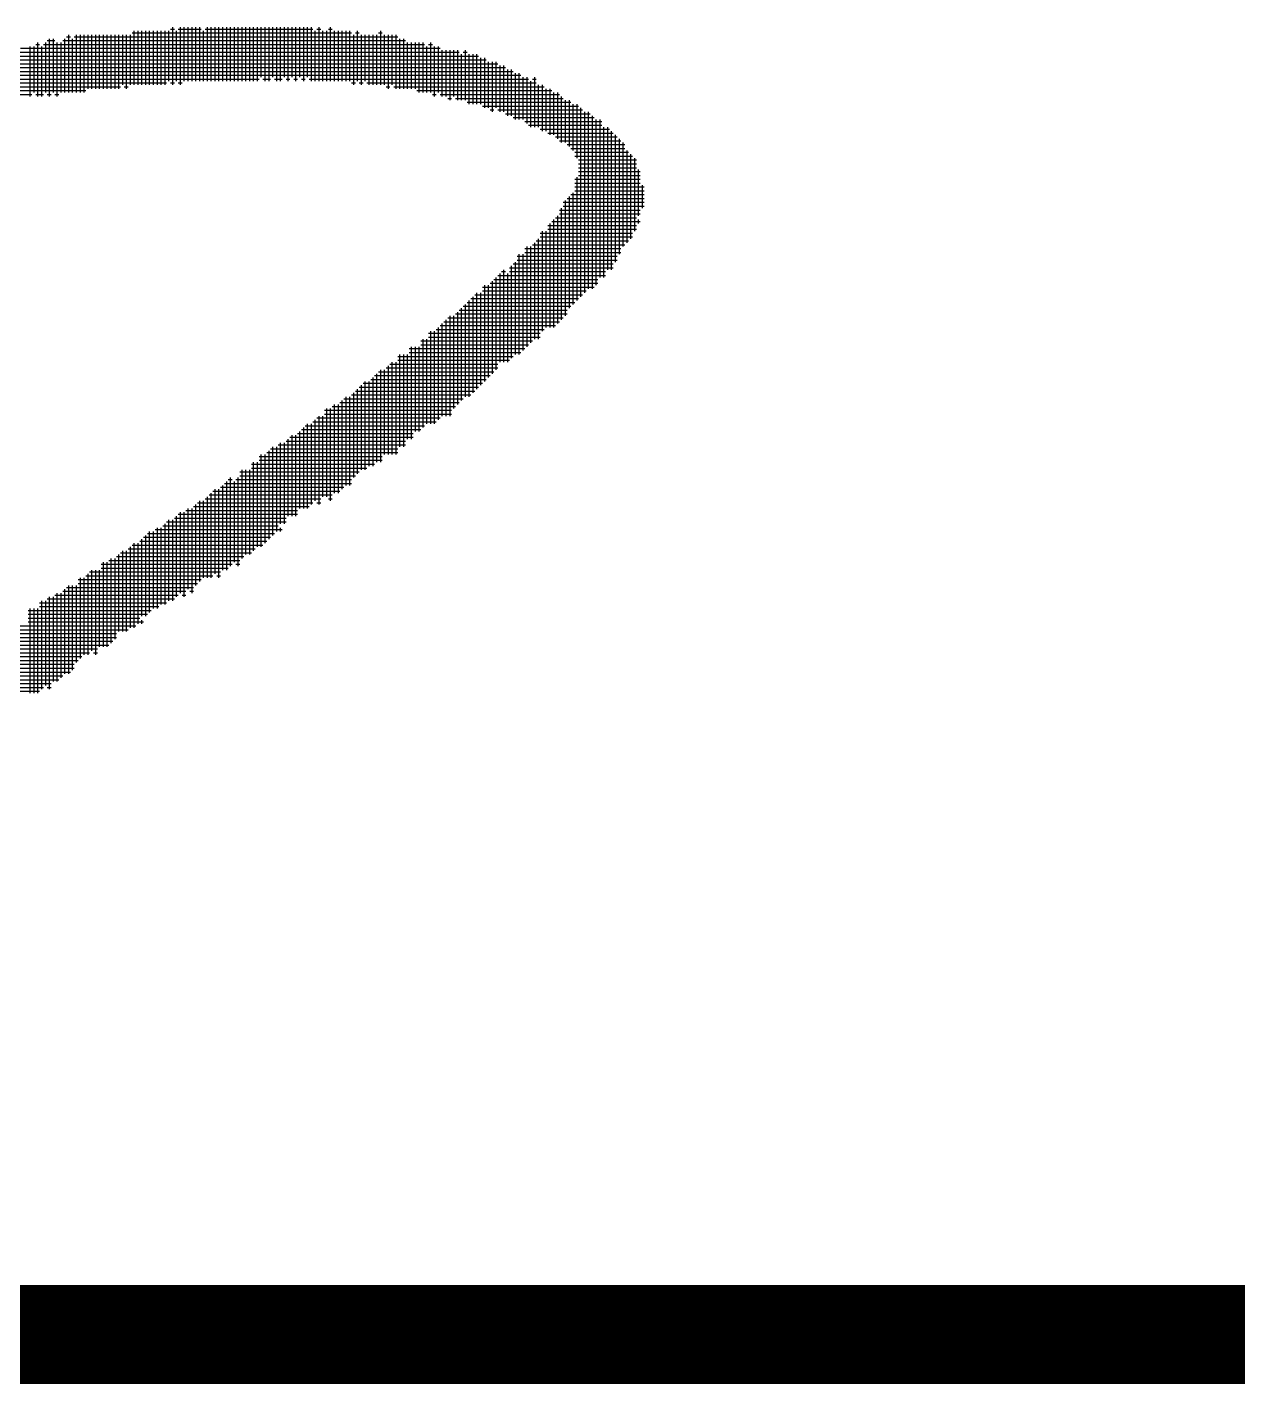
# Model space of a CAD drawing. Header units: feet. Extents: x 0 to 1079770, y 0 to 240000.
# Drawn here: x 973036 to 974014, y 12760 to 13856 of the extents above; entities that cross this region are included whole.
import ezdxf
from ezdxf.enums import TextEntityAlignment as Align

# ---------------------------------------------------------------- set-up
doc = ezdxf.new("R2010")
doc.units = ezdxf.units.FT
doc.header["$LTSCALE"] = 2200
doc.header["$MEASUREMENT"] = 0
for name, color, linetype in [('CX-BORD-LIN1', 4, 'CONTINUOUS'), ('CX-BORD-LIN2', 3, 'CONTINUOUS'), ('CX-BORD-TEX2', 7, 'CONTINUOUS'), ('CX-BORD-TEX3', 6, 'CONTINUOUS'), ('CX-MISC', 2, 'CONTINUOUS')]:
    doc.layers.add(name, color=color, linetype=linetype)
doc.styles.add('TB_TEXT', font='')
doc.styles.add('TB_WBTXT', font='')
doc.styles.add('TB_WMTXT', font='')
doc.styles.get('TB_TEXT').set_extended_font_data('DotumChe')
doc.styles.get('TB_WBTXT').set_extended_font_data('Dotum')
doc.styles.get('TB_WMTXT').set_extended_font_data('DotumChe')

# ---------------------------------------------------------------- blocks, each defined once
blk = doc.blocks.new('CXBLKA1-KHCA-1')
at = {"layer": 'CX-BORD-LIN1', "const_width": 0.2}
blk.add_lwpolyline([(558, 6), (270, 6)], dxfattribs=at)
at = {"layer": 'CX-BORD-LIN1', "style": 'TB_TEXT'}
for tag, p in [('TR_RCON5', (342.3033, 33)), ('TR_RCON4', (342.3033, 27)), ('TR_RCON3', (342.3033, 21)), ('TR_RCON2', (342.3033, 15)), ('TR_RCON1', (342.3033, 9))]:
    blk.add_attdef(tag, text='', height=3.5, dxfattribs=at).set_placement(p, align=Align.MIDDLE_LEFT)
for tag, height, p in [('TR_DGN5', 3.5, (451.1185, 33)), ('TR_CHK5', 3.5, (491.1185, 33)), ('TR_RDAT5', 3.5, (317.5, 33)), ('TR_APP5', 3.5, (531.1185, 33)), ('TR_RNUM5', 3, (285.1051, 32.6366)), ('TR_DGN4', 3.5, (451.1185, 27)), ('TR_CHK4', 3.5, (491.1185, 27)), ('TR_RDAT4', 3.5, (317.5, 27)), ('TR_APP4', 3.5, (531.1185, 27)), ('TR_RNUM4', 3, (285.1051, 26.6366)), ('TR_DGN3', 3.5, (451.1185, 21)), ('TR_CHK3', 3.5, (491.1185, 21)), ('TR_RDAT3', 3.5, (317.5, 21)), ('TR_APP3', 3.5, (531.1185, 21)), ('TR_RNUM3', 3, (285.1051, 20.6366)), ('TR_DGN2', 3.5, (451.1185, 15)), ('TR_CHK2', 3.5, (491.1185, 15)), ('TR_RDAT2', 3.5, (317.5, 15)), ('TR_APP2', 3.5, (531.1185, 15)), ('TR_RNUM2', 3, (285.1051, 14.6366)), ('TR_DGN1', 3.5, (451.1185, 9)), ('TR_CHK1', 3.5, (491.1185, 9)), ('TR_RDAT1', 3.5, (317.5, 9)), ('TR_APP1', 3.5, (531.1185, 9)), ('TR_RNUM1', 3, (285.1051, 8.6366))]:
    blk.add_attdef(tag, text='', height=height, dxfattribs=at).set_placement(p, align=Align.MIDDLE_CENTER)
at = {"layer": 'CX-BORD-LIN2', "style": 'TB_TEXT'}
blk.add_attdef('TD_VERSION', text='', height=3, rotation=90, dxfattribs=at).set_placement((800.5, 48.0149), align=Align.MIDDLE_CENTER)
at = {"layer": 'CX-BORD-TEX2', "style": 'TB_WMTXT'}
for tag, height, p in [('TB_CNAME', 5, (15.3448, 531.8324)), ('TB_CSCOP', 4, (16.6346, 523.8324))]:
    blk.add_attdef(tag, text='', height=height, dxfattribs=at).set_placement(p, align=Align.BOTTOM_LEFT)
at = {"layer": 'CX-BORD-TEX2', "style": 'TB_WBTXT'}
for tag, height, p in [('TB_MTITIL', 10, (398, 533.3264)), ('TB_STITL', 7, (398, 518.3264))]:
    blk.add_attdef(tag, text='', height=height, dxfattribs=at).set_placement(p, align=Align.MIDDLE_CENTER)
at = {"layer": 'CX-BORD-TEX3', "style": 'TB_TEXT'}
for tag, height, p in [('TD_LNDST', 4.5, (215, 31.5)), ('TD_DSECT', 4.5, (605.5, 31.5)), ('TD_DDIST', 4.5, (654.5, 31.5)), ('TD_DNAME_TOP', 4.5, (755, 27.957)), ('TD_CSECT', 4.5, (605.5, 22.5)), ('TD_CDIST', 4.5, (654.5, 22.5)), ('TD_DNAME_MAIN', 4.5, (755, 21.4731)), ('TD_DNAME_BOT', 3, (755, 15.2489)), ('TD_HSCAL', 4.5, (620.8841, 13.7484)), ('TD_VSCAL', 4.5, (656.8615, 13.7484)), ('TD_CCOMP', 4.5, (215, 13.5927)), ('TD_CSTEP', 4.5, (250.744, 5.125)), ('TD_FIELD', 4.5, (180, 5.125)), ('TD_DWGNO', 4.5, (755, 5.0017)), ('TD_DWGCODE', 4.5, (637, 4.7908))]:
    blk.add_attdef(tag, text='', height=height, dxfattribs=at).set_placement(p, align=Align.MIDDLE_CENTER)
for tag, height, width, p in [('TD_DCOMP', 4.5, 0.95, (215, 22.5875)), ('TD_CNAME', 5, 0.78, (65, 7.5956))]:
    blk.add_attdef(tag, text='', height=height, dxfattribs=dict(at, width=width)).set_placement(p, align=Align.MIDDLE_CENTER)

msp = doc.modelspace()

# ---------------------------------------------------------------- linework, layer by layer
at = {"layer": 'CX-MISC'}
for p, q in [((973152.1, 13854.5), (973155.2, 13854.5)), ((973153.6, 13856.1), (973153.6, 13809.4)), ((973158.3, 13854.5), (973176.9, 13854.5)), ((973159.8, 13856.1), (973159.8, 13809.4)), ((973162.9, 13856.1), (973162.9, 13812.5)), ((973166.1, 13856.1), (973166.1, 13812.5)), ((973169.2, 13856.1), (973169.2, 13812.5)), ((973172.3, 13856.1), (973172.3, 13812.5)), ((973175.4, 13856.1), (973175.4, 13812.5)), ((973180, 13854.5), (973267.1, 13854.5)), ((973181.6, 13856.1), (973181.6, 13812.5)), ((973184.7, 13856.1), (973184.7, 13812.5)), ((973187.8, 13856.1), (973187.8, 13812.5)), ((973190.9, 13856.1), (973190.9, 13812.5)), ((973194, 13856.1), (973194, 13812.5)), ((973197.2, 13856.1), (973197.2, 13812.5)), ((973200.3, 13856.1), (973200.3, 13812.5)), ((973203.4, 13856.1), (973203.4, 13812.5)), ((973206.5, 13856.1), (973206.5, 13812.5)), ((973209.6, 13856.1), (973209.6, 13812.5)), ((973212.7, 13856.1), (973212.7, 13812.5)), ((973215.8, 13856.1), (973215.8, 13812.5)), ((973218.9, 13856.1), (973218.9, 13812.5)), ((973222, 13856.1), (973222, 13812.5)), ((973225.1, 13856.1), (973225.1, 13815.6)), ((973228.3, 13856.1), (973228.3, 13812.5)), ((973231.4, 13856.1), (973231.4, 13812.5)), ((973234.5, 13856.1), (973234.5, 13815.6)), ((973237.6, 13856.1), (973237.6, 13812.5)), ((973240.7, 13856.1), (973240.7, 13812.5)), ((973243.8, 13856.1), (973243.8, 13815.6)), ((973246.9, 13856.1), (973246.9, 13812.5)), ((973250, 13856.1), (973250, 13815.6)), ((973253.1, 13856.1), (973253.1, 13812.5)), ((973256.3, 13856.1), (973256.3, 13815.6)), ((973259.4, 13856.1), (973259.4, 13812.5)), ((973262.5, 13856.1), (973262.5, 13815.6)), ((973265.6, 13856.1), (973265.6, 13812.5)), ((973270.2, 13854.5), (973273.4, 13854.5)), ((973271.8, 13856.1), (973271.8, 13812.5)), ((973279.6, 13854.5), (973282.7, 13854.5)), ((973281.1, 13856.1), (973281.1, 13812.5)), ((973044.7, 13843.6), (973044.7, 13800.1)), ((973051, 13843.6), (973051, 13803.2)), ((973052.5, 13845.2), (973058.7, 13845.2)), ((973054.1, 13846.7), (973054.1, 13800.1)), ((973057.2, 13846.7), (973057.2, 13803.2)), ((973060.3, 13843.6), (973060.3, 13800.1)), ((973063.4, 13843.6), (973063.4, 13803.2)), ((973065, 13845.2), (973341.8, 13845.2)), ((973066.5, 13846.7), (973066.5, 13803.2)), ((973068.1, 13848.3), (973071.2, 13848.3)), ((973069.6, 13849.9), (973069.6, 13803.2)), ((973072.7, 13846.7), (973072.7, 13803.2)), ((973074.3, 13848.3), (973335.6, 13848.3)), ((973075.8, 13849.9), (973075.8, 13803.2)), ((973079, 13849.9), (973079, 13803.2)), ((973082.1, 13849.9), (973082.1, 13803.2)), ((973085.2, 13849.9), (973085.2, 13806.3)), ((973088.3, 13849.9), (973088.3, 13806.3)), ((973091.4, 13849.9), (973091.4, 13806.3)), ((973094.5, 13849.9), (973094.5, 13806.3)), ((973097.6, 13849.9), (973097.6, 13806.3)), ((973100.7, 13849.9), (973100.7, 13806.3)), ((973103.8, 13849.9), (973103.8, 13806.3)), ((973107, 13849.9), (973107, 13806.3)), ((973110.1, 13849.9), (973110.1, 13806.3)), ((973113.2, 13849.9), (973113.2, 13809.4)), ((973116.3, 13849.9), (973116.3, 13806.3)), ((973119.4, 13849.9), (973119.4, 13809.4)), ((973121, 13851.4), (973298.2, 13851.4)), ((973122.5, 13853), (973122.5, 13809.4)), ((973125.6, 13853), (973125.6, 13809.4)), ((973128.7, 13853), (973128.7, 13809.4)), ((973131.8, 13853), (973131.8, 13809.4)), ((973134.9, 13853), (973134.9, 13809.4)), ((973138.1, 13853), (973138.1, 13809.4)), ((973141.2, 13853), (973141.2, 13809.4)), ((973144.3, 13853), (973144.3, 13809.4)), ((973147.4, 13853), (973147.4, 13809.4)), ((973150.5, 13853), (973150.5, 13812.5)), ((973156.7, 13853), (973156.7, 13812.5)), ((973178.5, 13853), (973178.5, 13812.5)), ((973268.7, 13853), (973268.7, 13812.5)), ((973274.9, 13853), (973274.9, 13812.5)), ((973278, 13853), (973278, 13812.5)), ((973284.2, 13853), (973284.2, 13812.5)), ((973287.4, 13853), (973287.4, 13812.5)), ((973290.5, 13853), (973290.5, 13812.5)), ((973293.6, 13853), (973293.6, 13812.5)), ((973296.7, 13853), (973296.7, 13812.5)), ((973299.8, 13849.9), (973299.8, 13809.4)), ((973301.4, 13851.4), (973304.5, 13851.4)), ((973302.9, 13853), (973302.9, 13812.5)), ((973306, 13849.9), (973306, 13809.4)), ((973309.1, 13849.9), (973309.1, 13812.5)), ((973312.2, 13849.9), (973312.2, 13809.4)), ((973315.4, 13849.9), (973315.4, 13809.4)), ((973318.5, 13849.9), (973318.5, 13809.4)), ((973320, 13851.4), (973323.1, 13851.4)), ((973321.6, 13853), (973321.6, 13809.4)), ((973324.7, 13849.9), (973324.7, 13809.4)), ((973327.8, 13849.9), (973327.8, 13806.3)), ((973330.9, 13849.9), (973330.9, 13809.4)), ((973334, 13849.9), (973334, 13806.3)), ((973337.1, 13846.7), (973337.1, 13806.3)), ((973340.2, 13846.7), (973340.2, 13806.3)), ((973343.3, 13843.6), (973343.3, 13806.3)), ((973346.5, 13843.6), (973346.5, 13806.3)), ((973349.6, 13843.6), (973349.6, 13806.3)), ((973352.7, 13843.6), (973352.7, 13803.2)), ((973355.8, 13843.6), (973355.8, 13803.2)), ((973362, 13843.6), (973362, 13803.2)), ((972962.3, 13832.7), (973400.9, 13832.7)), ((972981, 13835.9), (973385.3, 13835.9)), ((973030.7, 13839), (973369.8, 13839)), ((973038.5, 13840.5), (973038.5, 13800.1)), ((973041.6, 13840.5), (973041.6, 13803.2)), ((973043.2, 13842.1), (973046.3, 13842.1)), ((973047.9, 13840.5), (973047.9, 13800.1)), ((973049.4, 13842.1), (973357.3, 13842.1)), ((973358.9, 13840.5), (973358.9, 13803.2)), ((973360.5, 13842.1), (973363.6, 13842.1)), ((973365.1, 13840.5), (973365.1, 13800.1)), ((973368.2, 13840.5), (973368.2, 13803.2)), ((973371.3, 13837.4), (973371.3, 13800.1)), ((973374.4, 13837.4), (973374.4, 13800.1)), ((973377.6, 13837.4), (973377.6, 13797)), ((973380.7, 13837.4), (973380.7, 13800.1)), ((973383.8, 13837.4), (973383.8, 13797)), ((973386.9, 13834.3), (973386.9, 13797)), ((973388.4, 13835.9), (973391.6, 13835.9)), ((973390, 13837.4), (973390, 13797)), ((973393.1, 13834.3), (973393.1, 13793.9)), ((973396.2, 13834.3), (973396.2, 13793.9)), ((973399.3, 13834.3), (973399.3, 13793.9)), ((972912.6, 13823.4), (973422.7, 13823.4)), ((972925, 13826.5), (973416.4, 13826.5)), ((972946.8, 13829.6), (973407.1, 13829.6)), ((973402.4, 13831.2), (973402.4, 13793.9)), ((973405.6, 13831.2), (973405.6, 13790.8)), ((973408.7, 13828.1), (973408.7, 13790.8)), ((973411.8, 13828.1), (973411.8, 13787.6)), ((973414.9, 13828.1), (973414.9, 13790.8)), ((973418, 13825), (973418, 13787.6)), ((973421.1, 13825), (973421.1, 13787.6)), ((973424.2, 13821.9), (973424.2, 13784.5)), ((973427.3, 13821.9), (973427.3, 13784.5)), ((972865.9, 13814.1), (973223.6, 13814.1)), ((972865.9, 13811), (973148.9, 13811)), ((972878.3, 13817.2), (973435.1, 13817.2)), ((972903.2, 13820.3), (973428.9, 13820.3)), ((973152.1, 13811), (973155.2, 13811)), ((973158.3, 13811), (973161.4, 13811)), ((973226.7, 13814.1), (973232.9, 13814.1)), ((973236, 13814.1), (973242.3, 13814.1)), ((973245.4, 13814.1), (973248.5, 13814.1)), ((973251.6, 13814.1), (973254.7, 13814.1)), ((973257.8, 13814.1), (973260.9, 13814.1)), ((973264, 13814.1), (973441.3, 13814.1)), ((973298.2, 13811), (973301.4, 13811)), ((973304.5, 13811), (973307.6, 13811)), ((973310.7, 13811), (973447.5, 13811)), ((973430.4, 13818.8), (973430.4, 13781.4)), ((973433.5, 13818.8), (973433.5, 13781.4)), ((973436.7, 13815.6), (973436.7, 13781.4)), ((973439.8, 13815.6), (973439.8, 13778.3)), ((973442.9, 13812.5), (973442.9, 13775.2)), ((973444.4, 13814.1), (973447.5, 13814.1)), ((973446, 13815.6), (973446, 13775.2)), ((972816.1, 13801.6), (973040.1, 13801.6)), ((972831.7, 13804.8), (973083.6, 13804.8)), ((972850.3, 13807.9), (973111.6, 13807.9)), ((973043.2, 13801.6), (973049.4, 13801.6)), ((973052.5, 13801.6), (973055.6, 13801.6)), ((973058.7, 13801.6), (973061.9, 13801.6)), ((973114.7, 13807.9), (973117.8, 13807.9)), ((973326.2, 13807.9), (973329.3, 13807.9)), ((973332.5, 13807.9), (973453.8, 13807.9)), ((973351.1, 13804.8), (973460, 13804.8)), ((973363.6, 13801.6), (973366.7, 13801.6)), ((973369.8, 13801.6), (973466.2, 13801.6)), ((973449.1, 13809.4), (973449.1, 13775.2)), ((973452.2, 13809.4), (973452.2, 13772.1)), ((973455.3, 13806.3), (973455.3, 13772.1)), ((973458.4, 13806.3), (973458.4, 13769)), ((973461.5, 13803.2), (973461.5, 13769)), ((973464.6, 13803.2), (973464.6, 13765.9)), ((973467.8, 13800.1), (973467.8, 13762.8)), ((973376, 13798.5), (973379.1, 13798.5)), ((973382.2, 13798.5), (973469.3, 13798.5)), ((973391.6, 13795.4), (973475.5, 13795.4)), ((973404, 13792.3), (973481.8, 13792.3)), ((973410.2, 13789.2), (973413.3, 13789.2)), ((973416.4, 13789.2), (973484.9, 13789.2)), ((973470.9, 13797), (973470.9, 13762.8)), ((973474, 13797), (973474, 13759.7)), ((973477.1, 13793.9), (973477.1, 13756.5)), ((973480.2, 13793.9), (973480.2, 13750.3)), ((973483.3, 13790.8), (973483.3, 13638.3)), ((973422.7, 13786.1), (973491.1, 13786.1)), ((973428.9, 13783), (973494.2, 13783)), ((973438.2, 13779.9), (973500.4, 13779.9)), ((973486.4, 13787.6), (973486.4, 13641.5)), ((973489.5, 13787.6), (973489.5, 13644.6)), ((973492.6, 13784.5), (973492.6, 13644.6)), ((973495.8, 13781.4), (973495.8, 13647.7)), ((973498.9, 13781.4), (973498.9, 13653.9)), ((973441.3, 13776.8), (973500.4, 13776.8)), ((973450.7, 13773.6), (973506.6, 13773.6)), ((973456.9, 13770.5), (973509.8, 13770.5)), ((973463.1, 13767.4), (973512.9, 13767.4)), ((973502, 13775.2), (973502, 13653.9)), ((973505.1, 13775.2), (973505.1, 13660.1)), ((973508.2, 13772.1), (973508.2, 13660.1)), ((973511.3, 13769), (973511.3, 13666.3)), ((973466.2, 13764.3), (973516, 13764.3)), ((973472.4, 13761.2), (973519.1, 13761.2)), ((973475.5, 13758.1), (973519.1, 13758.1)), ((973514.4, 13765.9), (973514.4, 13672.6)), ((973517.5, 13762.8), (973517.5, 13678.8)), ((973520.6, 13756.5), (973520.6, 13681.9)), ((973478.6, 13755), (973522.2, 13755)), ((973478.6, 13751.9), (973525.3, 13751.9)), ((973481.8, 13748.8), (973528.4, 13748.8)), ((973481.8, 13745.7), (973528.4, 13745.7)), ((973523.7, 13753.4), (973523.7, 13685)), ((973526.9, 13750.3), (973526.9, 13691.2)), ((973480.2, 13734.8), (973480.2, 13635.2)), ((973481.8, 13742.5), (973528.4, 13742.5)), ((973481.8, 13739.4), (973531.5, 13739.4)), ((973481.8, 13736.3), (973531.5, 13736.3)), ((973530, 13741), (973530, 13703.7)), ((973478.6, 13733.2), (973531.5, 13733.2)), ((973478.6, 13730.1), (973531.5, 13730.1)), ((973478.6, 13727), (973534.6, 13727)), ((973478.6, 13723.9), (973534.6, 13723.9)), ((973533.1, 13728.5), (973533.1, 13709.9)), ((973469.3, 13714.6), (973534.6, 13714.6)), ((973470.9, 13716.1), (973470.9, 13622.8)), ((973472.4, 13717.7), (973534.6, 13717.7)), ((973474, 13719.2), (973474, 13629)), ((973475.5, 13720.8), (973534.6, 13720.8)), ((973477.1, 13722.3), (973477.1, 13632.1)), ((973463.1, 13702.1), (973528.4, 13702.1)), ((973464.6, 13703.7), (973464.6, 13616.6)), ((973466.2, 13708.3), (973531.5, 13708.3)), ((973466.2, 13705.2), (973531.5, 13705.2)), ((973467.8, 13709.9), (973467.8, 13619.7)), ((973469.3, 13711.4), (973534.6, 13711.4)), ((973452.2, 13691.2), (973452.2, 13610.4)), ((973455.3, 13691.2), (973455.3, 13613.5)), ((973456.9, 13695.9), (973528.4, 13695.9)), ((973456.9, 13692.8), (973528.4, 13692.8)), ((973458.4, 13697.4), (973458.4, 13613.5)), ((973460, 13699), (973531.5, 13699)), ((973461.5, 13700.6), (973461.5, 13613.5)), ((973530, 13700.6), (973530, 13697.4)), ((973444.4, 13680.3), (973519.1, 13680.3)), ((973446, 13681.9), (973446, 13604.1)), ((973447.5, 13683.4), (973522.2, 13683.4)), ((973449.1, 13685), (973449.1, 13604.1)), ((973450.7, 13689.7), (973525.3, 13689.7)), ((973450.7, 13686.6), (973525.3, 13686.6)), ((973432, 13671), (973512.9, 13671)), ((973433.5, 13672.6), (973433.5, 13591.7)), ((973436.7, 13672.6), (973436.7, 13594.8)), ((973438.2, 13677.2), (973516, 13677.2)), ((973438.2, 13674.1), (973516, 13674.1)), ((973439.8, 13678.8), (973439.8, 13597.9)), ((973442.9, 13678.8), (973442.9, 13601)), ((973419.5, 13658.6), (973422.7, 13658.6)), ((973421.1, 13660.1), (973421.1, 13585.5)), ((973425.8, 13661.7), (973509.8, 13661.7)), ((973425.8, 13658.6), (973503.5, 13658.6)), ((973427.3, 13663.2), (973427.3, 13588.6)), ((973428.9, 13664.8), (973509.8, 13664.8)), ((973430.4, 13666.3), (973430.4, 13591.7)), ((973432, 13667.9), (973512.9, 13667.9)), ((973405.6, 13647.7), (973405.6, 13569.9)), ((973408.7, 13647.7), (973408.7, 13573)), ((973410.2, 13649.2), (973497.3, 13649.2)), ((973411.8, 13650.8), (973411.8, 13576.1)), ((973413.3, 13652.3), (973497.3, 13652.3)), ((973414.9, 13653.9), (973414.9, 13579.2)), ((973416.4, 13655.5), (973503.5, 13655.5)), ((973418, 13657), (973418, 13585.5)), ((973424.2, 13657), (973424.2, 13585.5)), ((973393.1, 13635.2), (973393.1, 13557.5)), ((973394.7, 13636.8), (973481.8, 13636.8)), ((973396.2, 13638.3), (973396.2, 13560.6)), ((973397.8, 13639.9), (973484.9, 13639.9)), ((973399.3, 13641.5), (973399.3, 13563.7)), ((973402.4, 13641.5), (973402.4, 13566.8)), ((973404, 13646.1), (973494.2, 13646.1)), ((973404, 13643), (973488, 13643)), ((973382.2, 13624.4), (973472.4, 13624.4)), ((973383.8, 13625.9), (973383.8, 13551.3)), ((973385.3, 13627.5), (973472.4, 13627.5)), ((973386.9, 13629), (973386.9, 13554.4)), ((973388.4, 13630.6), (973475.5, 13630.6)), ((973390, 13632.1), (973390, 13557.5)), ((973391.6, 13633.7), (973478.6, 13633.7)), ((973368.2, 13613.5), (973368.2, 13538.8)), ((973369.8, 13615), (973463.1, 13615)), ((973371.3, 13616.6), (973371.3, 13541.9)), ((973372.9, 13618.1), (973466.2, 13618.1)), ((973374.4, 13619.7), (973374.4, 13541.9)), ((973376, 13621.2), (973469.3, 13621.2)), ((973377.6, 13622.8), (973377.6, 13541.9)), ((973380.7, 13622.8), (973380.7, 13548.1)), ((973354.2, 13602.6), (973444.4, 13602.6)), ((973355.8, 13604.1), (973355.8, 13532.6)), ((973358.9, 13604.1), (973358.9, 13535.7)), ((973360.5, 13608.8), (973450.7, 13608.8)), ((973360.5, 13605.7), (973450.7, 13605.7)), ((973362, 13610.4), (973362, 13535.7)), ((973365.1, 13610.4), (973365.1, 13535.7)), ((973366.7, 13611.9), (973453.8, 13611.9)), ((973337.1, 13591.7), (973337.1, 13517)), ((973340.2, 13591.7), (973340.2, 13517)), ((973343.3, 13591.7), (973343.3, 13523.3)), ((973344.9, 13596.4), (973438.2, 13596.4)), ((973344.9, 13593.2), (973435.1, 13593.2)), ((973346.5, 13597.9), (973346.5, 13523.3)), ((973349.6, 13597.9), (973349.6, 13529.5)), ((973352.7, 13597.9), (973352.7, 13529.5)), ((973354.2, 13599.5), (973441.3, 13599.5)), ((973326.2, 13580.8), (973416.4, 13580.8)), ((973327.8, 13582.4), (973327.8, 13510.8)), ((973329.3, 13583.9), (973416.4, 13583.9)), ((973330.9, 13585.5), (973330.9, 13510.8)), ((973334, 13585.5), (973334, 13510.8)), ((973335.6, 13590.1), (973428.9, 13590.1)), ((973335.6, 13587), (973425.8, 13587)), ((973309.1, 13569.9), (973309.1, 13498.4)), ((973312.2, 13569.9), (973312.2, 13501.5)), ((973313.8, 13571.5), (973407.1, 13571.5)), ((973315.4, 13573), (973315.4, 13501.5)), ((973316.9, 13574.6), (973410.2, 13574.6)), ((973318.5, 13576.1), (973318.5, 13504.6)), ((973320, 13577.7), (973413.3, 13577.7)), ((973321.6, 13579.2), (973321.6, 13504.6)), ((973324.7, 13579.2), (973324.7, 13510.8)), ((973298.2, 13559), (973394.7, 13559)), ((973299.8, 13560.6), (973299.8, 13492.2)), ((973301.4, 13562.1), (973397.8, 13562.1)), ((973302.9, 13563.7), (973302.9, 13495.3)), ((973304.5, 13565.3), (973400.9, 13565.3)), ((973306, 13566.8), (973306, 13498.4)), ((973307.6, 13568.4), (973404, 13568.4)), ((973278, 13548.1), (973278, 13476.6)), ((973281.1, 13548.1), (973281.1, 13473.5)), ((973282.7, 13549.7), (973382.2, 13549.7)), ((973284.2, 13551.3), (973284.2, 13479.7)), ((973287.4, 13551.3), (973287.4, 13479.7)), ((973288.9, 13552.8), (973385.3, 13552.8)), ((973290.5, 13554.4), (973290.5, 13482.8)), ((973292, 13555.9), (973388.4, 13555.9)), ((973293.6, 13557.5), (973293.6, 13485.9)), ((973296.7, 13557.5), (973296.7, 13485.9)), ((973267.1, 13537.3), (973366.7, 13537.3)), ((973268.7, 13538.8), (973268.7, 13473.5)), ((973270.2, 13540.4), (973369.8, 13540.4)), ((973271.8, 13541.9), (973271.8, 13470.4)), ((973274.9, 13541.9), (973274.9, 13476.6)), ((973276.5, 13546.6), (973379.1, 13546.6)), ((973276.5, 13543.5), (973379.1, 13543.5)), ((973250, 13526.4), (973250, 13461.1)), ((973253.1, 13526.4), (973253.1, 13461.1)), ((973254.7, 13527.9), (973348, 13527.9)), ((973256.3, 13529.5), (973256.3, 13467.3)), ((973257.8, 13531), (973354.2, 13531)), ((973259.4, 13532.6), (973259.4, 13467.3)), ((973260.9, 13534.1), (973357.3, 13534.1)), ((973262.5, 13535.7), (973262.5, 13467.3)), ((973265.6, 13535.7), (973265.6, 13470.4)), ((973232.9, 13515.5), (973335.6, 13515.5)), ((973234.5, 13517), (973234.5, 13445.5)), ((973237.6, 13517), (973237.6, 13448.6)), ((973239.1, 13518.6), (973341.8, 13518.6)), ((973240.7, 13520.2), (973240.7, 13454.8)), ((973243.8, 13520.2), (973243.8, 13454.8)), ((973245.4, 13521.7), (973341.8, 13521.7)), ((973246.9, 13523.3), (973246.9, 13461.1)), ((973248.5, 13524.8), (973348, 13524.8)), ((973218.9, 13504.6), (973218.9, 13433.1)), ((973222, 13504.6), (973222, 13436.2)), ((973223.6, 13509.3), (973323.1, 13509.3)), ((973223.6, 13506.2), (973323.1, 13506.2)), ((973225.1, 13510.8), (973225.1, 13436.2)), ((973228.3, 13510.8), (973228.3, 13439.3)), ((973229.8, 13512.4), (973335.6, 13512.4)), ((973231.4, 13513.9), (973231.4, 13442.4)), ((973208, 13496.8), (973304.5, 13496.8)), ((973208, 13493.7), (973301.4, 13493.7)), ((973209.6, 13498.4), (973209.6, 13426.8)), ((973212.7, 13498.4), (973212.7, 13430)), ((973215.8, 13498.4), (973215.8, 13430)), ((973217.4, 13503), (973316.9, 13503)), ((973217.4, 13499.9), (973310.7, 13499.9)), ((973187.8, 13482.8), (973187.8, 13414.4)), ((973190.9, 13482.8), (973190.9, 13411.3)), ((973192.5, 13484.4), (973292, 13484.4)), ((973194, 13485.9), (973194, 13417.5)), ((973195.6, 13487.5), (973298.2, 13487.5)), ((973197.2, 13489), (973197.2, 13417.5)), ((973198.7, 13490.6), (973201.8, 13490.6)), ((973200.3, 13492.2), (973200.3, 13420.6)), ((973203.4, 13489), (973203.4, 13423.7)), ((973204.9, 13490.6), (973298.2, 13490.6)), ((973206.5, 13492.2), (973206.5, 13420.6)), ((973173.8, 13471.9), (973267.1, 13471.9)), ((973175.4, 13473.5), (973175.4, 13408.2)), ((973178.5, 13473.5), (973178.5, 13411.3)), ((973180, 13475.1), (973273.4, 13475.1)), ((973181.6, 13476.6), (973181.6, 13411.3)), ((973183.2, 13478.2), (973282.7, 13478.2)), ((973184.7, 13479.7), (973184.7, 13411.3)), ((973186.3, 13481.3), (973288.9, 13481.3)), ((973270.2, 13471.9), (973273.4, 13471.9)), ((973279.6, 13475.1), (973282.7, 13475.1)), ((973156.7, 13461.1), (973156.7, 13395.7)), ((973158.3, 13462.6), (973254.7, 13462.6)), ((973159.8, 13464.2), (973159.8, 13398.8)), ((973162.9, 13464.2), (973162.9, 13395.7)), ((973164.5, 13465.7), (973254.7, 13465.7)), ((973166.1, 13467.3), (973166.1, 13402)), ((973169.2, 13467.3), (973169.2, 13398.8)), ((973170.7, 13468.8), (973264, 13468.8)), ((973172.3, 13470.4), (973172.3, 13405.1)), ((973139.6, 13450.2), (973242.3, 13450.2)), ((973141.2, 13451.7), (973141.2, 13386.4)), ((973144.3, 13451.7), (973144.3, 13389.5)), ((973145.8, 13453.3), (973239.1, 13453.3)), ((973147.4, 13454.8), (973147.4, 13389.5)), ((973148.9, 13456.4), (973245.4, 13456.4)), ((973150.5, 13457.9), (973150.5, 13392.6)), ((973153.6, 13457.9), (973153.6, 13392.6)), ((973155.2, 13459.5), (973245.4, 13459.5)), ((973240.7, 13451.7), (973240.7, 13448.6)), ((973122.5, 13439.3), (973122.5, 13370.9)), ((973125.6, 13439.3), (973125.6, 13374)), ((973127.2, 13440.8), (973229.8, 13440.8)), ((973128.7, 13442.4), (973128.7, 13380.2)), ((973130.3, 13443.9), (973232.9, 13443.9)), ((973131.8, 13445.5), (973131.8, 13380.2)), ((973133.4, 13447.1), (973236, 13447.1)), ((973134.9, 13448.6), (973134.9, 13383.3)), ((973138.1, 13448.6), (973138.1, 13386.4)), ((973108.5, 13428.4), (973211.2, 13428.4)), ((973110.1, 13430), (973110.1, 13367.7)), ((973111.6, 13431.5), (973217.4, 13431.5)), ((973113.2, 13433.1), (973113.2, 13367.7)), ((973116.3, 13433.1), (973116.3, 13367.7)), ((973117.8, 13434.6), (973220.5, 13434.6)), ((973119.4, 13436.2), (973119.4, 13370.9)), ((973121, 13437.7), (973226.7, 13437.7)), ((973088.3, 13417.5), (973088.3, 13352.2)), ((973091.4, 13417.5), (973091.4, 13349.1)), ((973094.5, 13417.5), (973094.5, 13355.3)), ((973096.1, 13422.2), (973201.8, 13422.2)), ((973096.1, 13419.1), (973198.7, 13419.1)), ((973097.6, 13423.7), (973097.6, 13355.3)), ((973100.7, 13423.7), (973100.7, 13355.3)), ((973102.3, 13425.3), (973208, 13425.3)), ((973103.8, 13426.8), (973103.8, 13358.4)), ((973107, 13426.8), (973107, 13361.5)), ((973204.9, 13422.2), (973208, 13422.2)), ((973069.6, 13405.1), (973069.6, 13333.5)), ((973072.7, 13405.1), (973072.7, 13336.6)), ((973075.8, 13405.1), (973075.8, 13342.9)), ((973077.4, 13409.7), (973176.9, 13409.7)), ((973077.4, 13406.6), (973173.8, 13406.6)), ((973079, 13411.3), (973079, 13346)), ((973082.1, 13411.3), (973082.1, 13349.1)), ((973083.6, 13412.8), (973186.3, 13412.8)), ((973085.2, 13414.4), (973085.2, 13349.1)), ((973086.7, 13416), (973192.5, 13416)), ((973189.4, 13412.8), (973192.5, 13412.8)), ((973052.5, 13394.2), (973155.2, 13394.2)), ((973054.1, 13395.7), (973054.1, 13321.1)), ((973057.2, 13395.7), (973057.2, 13327.3)), ((973058.7, 13397.3), (973158.3, 13397.3)), ((973060.3, 13398.8), (973060.3, 13327.3)), ((973063.4, 13398.8), (973063.4, 13330.4)), ((973065, 13400.4), (973164.5, 13400.4)), ((973066.5, 13402), (973066.5, 13333.5)), ((973068.1, 13403.5), (973170.7, 13403.5)), ((973161.4, 13397.3), (973164.5, 13397.3)), ((973167.6, 13400.4), (973170.7, 13400.4)), ((973037, 13384.8), (973136.5, 13384.8)), ((973038.5, 13386.4), (973038.5, 13318)), ((973041.6, 13386.4), (973041.6, 13318)), ((973044.7, 13386.4), (973044.7, 13318)), ((973046.3, 13391.1), (973148.9, 13391.1)), ((973046.3, 13388), (973142.7, 13388)), ((973047.9, 13392.6), (973047.9, 13321.1)), ((973051, 13392.6), (973051, 13324.2)), ((973024.5, 13372.4), (973124.1, 13372.4)), ((973037, 13381.7), (973133.4, 13381.7)), ((973037, 13378.6), (973127.2, 13378.6)), ((973037, 13375.5), (973130.3, 13375.5)), ((973128.7, 13377.1), (973128.7, 13374)), ((973002.8, 13363.1), (973108.5, 13363.1)), ((973009, 13366.2), (973108.5, 13366.2)), ((973015.2, 13369.3), (973117.8, 13369.3)), ((972987.2, 13350.6), (973086.7, 13350.6)), ((972990.3, 13353.7), (973093, 13353.7)), ((972993.4, 13356.9), (973102.3, 13356.9)), ((972999.6, 13360), (973105.4, 13360)), ((973089.8, 13350.6), (973093, 13350.6)), ((972971.7, 13341.3), (973074.3, 13341.3)), ((972974.8, 13344.4), (973077.4, 13344.4)), ((972981, 13347.5), (973080.5, 13347.5)), ((972946.8, 13328.9), (973061.9, 13328.9)), ((972956.1, 13335.1), (973071.2, 13335.1)), ((972956.1, 13332), (973065, 13332)), ((972962.3, 13338.2), (973074.3, 13338.2)), ((972931.2, 13319.5), (973046.3, 13319.5)), ((972934.3, 13322.6), (973049.4, 13322.6)), ((972940.5, 13325.8), (973055.6, 13325.8)), ((973052.5, 13322.6), (973055.6, 13322.6))]:
    msp.add_line(p, q, dxfattribs=at)

# ---------------------------------------------------------------- block references
at = {"layer": 'CX-MISC', "xscale": 400, "yscale": 400, "zscale": 400}
msp.add_blockref('CXBLKA1-KHCA-1', (753370.5, 10400), dxfattribs=at)

doc.saveas('drawing.dxf')
